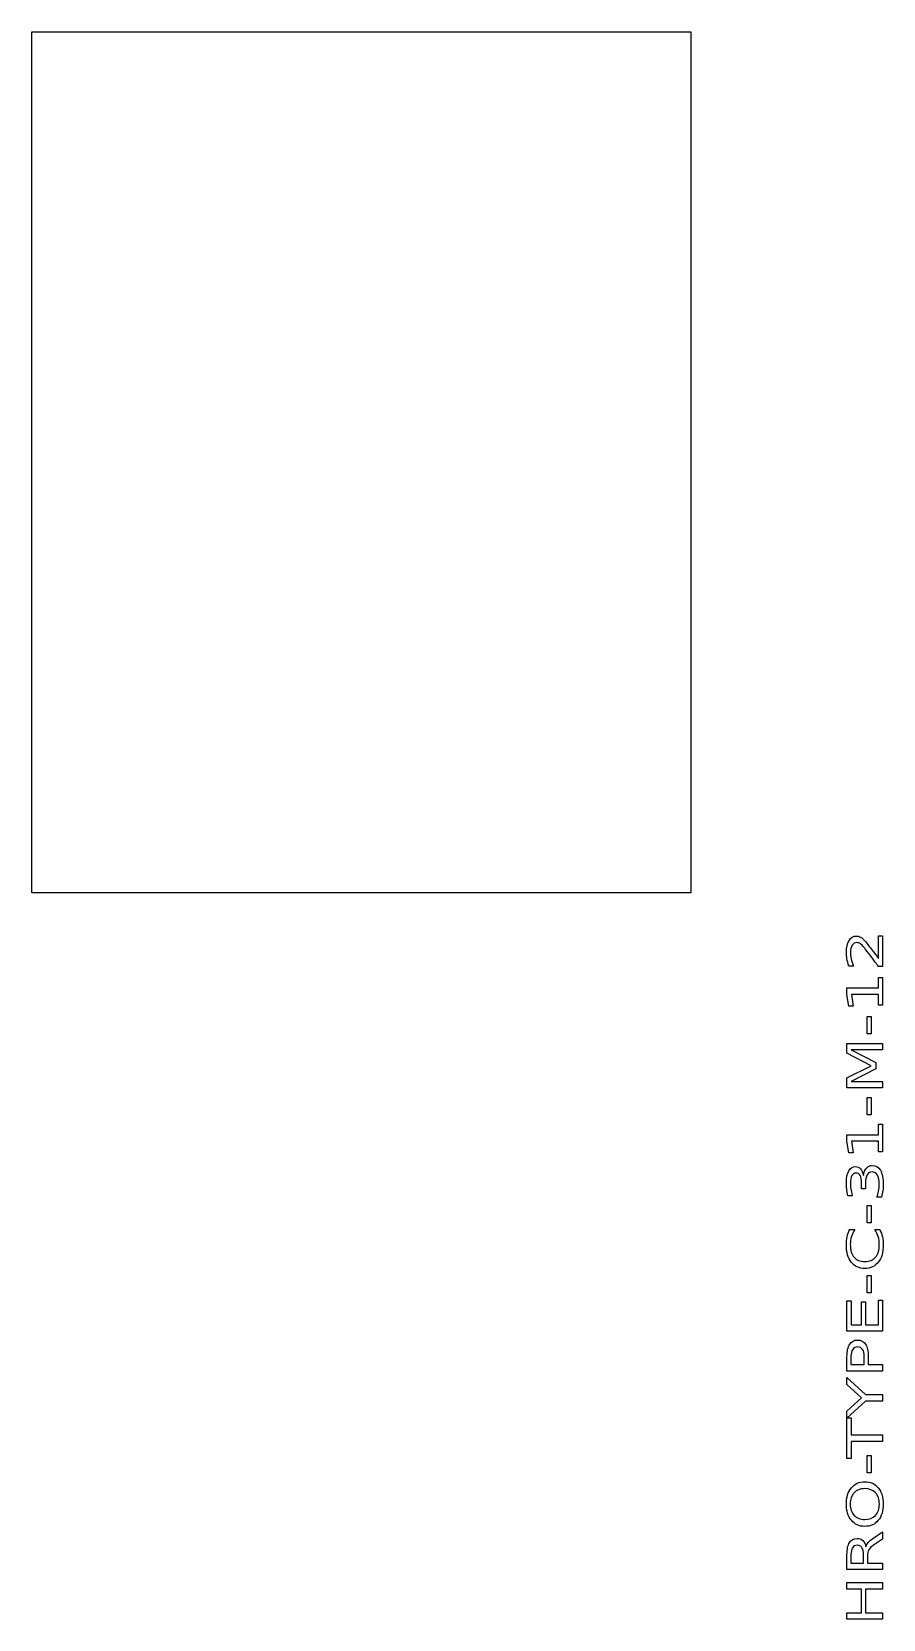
# Model space of a CAD drawing. Header units: millimetres. Extents: x 192.2 to 215.5, y 83.4 to 126.8.
import ezdxf

# ---------------------------------------------------------------- set-up
doc = ezdxf.new("R2010")
doc.units = ezdxf.units.MM
doc.layers.get('0').update_dxf_attribs({"linetype": 'CONTINUOUS'})

msp = doc.modelspace()

# ---------------------------------------------------------------- linework, layer by layer
at = {"color": 1}
msp.add_lwpolyline([(192.25, 126.7572), (210.25, 126.7572), (210.25, 103.2572), (192.25, 103.2572)], close=True, dxfattribs=at)
at = {"color": 7}
for points in [[(215.37431, 101.46141), (215.37431, 102.08254), (215.485, 102.08254), (215.485, 101.24731), (215.37433, 101.24731)], [(214.69274, 101.25617), (214.55993, 101.25617)], [(215.01961, 95.33026), (215.01961, 95.17696), (214.91154, 95.17696), (214.91154, 95.33731)], [(214.9611, 95.54444), (214.9609, 95.54436)], [(214.65438, 94.98934), (214.5372, 94.98934)], [(215.4557, 94.94962), (215.32875, 94.94962)], [(214.58776, 94.06334), (214.58787, 94.06334)], [(214.58787, 94.06334), (214.72654, 94.06334)], [(215.27274, 94.06334), (215.4101, 94.06334)], [(214.513, 90.19911), (214.513, 90.60086)], [(215.09438, 90.60086), (215.09438, 90.37708), (215.485, 90.37708), (215.485, 90.19911), (214.513, 90.19911)], [(214.62107, 90.37708), (214.98629, 90.37708), (214.98629, 90.60086)], [(214.62111, 90.60086), (214.62107, 90.37708)], [(215.21938, 85.62917), (215.485, 85.80978), (215.485, 85.6186), (215.23566, 85.45032)], [(215.0742, 85.15693), (215.0742, 84.96311), (215.485, 84.96311), (215.485, 84.78514), (214.51302, 84.78514), (214.51302, 85.18689)], [(214.62109, 84.96311), (214.96613, 84.96311), (214.96613, 85.18689)], [(214.62113, 85.18689), (214.62109, 84.96311)]]:
    msp.add_lwpolyline(points, dxfattribs=at)
for points in [[(215.3743, 101.4615)], [(215.37431, 100.19095), (215.37431, 100.48169), (214.63279, 100.48169), (214.67969, 100.1654), (214.5599, 100.1654), (214.513, 100.47993), (214.513, 100.6579), (215.37431, 100.6579), (215.37431, 100.94864), (215.485, 100.94864), (215.485, 100.19095)], [(215.06637, 99.40419), (215.06637, 99.87906), (215.17314, 99.87906), (215.17314, 99.40419)], [(214.513, 97.93638), (214.513, 98.20157), (215.17444, 98.53724), (214.513, 98.87468), (214.513, 99.13987), (215.485, 99.13987), (215.485, 98.96631), (214.63151, 98.96631), (215.29816, 98.62711), (215.29816, 98.44826), (214.63151, 98.10906), (215.485, 98.10906), (215.485, 97.93638)], [(215.06637, 97.19631), (215.06637, 97.67118), (215.17314, 97.67118), (215.17314, 97.19631)], [(215.37431, 96.18399), (215.37431, 96.47474), (214.63279, 96.47474), (214.67969, 96.15844), (214.5599, 96.15844), (214.513, 96.47297), (214.513, 96.65094), (215.37431, 96.65094), (215.37431, 96.94169), (215.485, 96.94169), (215.485, 96.18399)], [(215.06637, 94.24924), (215.06637, 94.72412), (215.17314, 94.72412), (215.17314, 94.24924)], [(215.06637, 92.33827), (215.06637, 92.81315), (215.17314, 92.81315), (215.17314, 92.33827)], [(214.513, 91.28719), (214.513, 92.11889), (214.62367, 92.11889), (214.62367, 91.46516), (214.91143, 91.46516), (214.91143, 92.09158), (215.0221, 92.09158), (215.0221, 91.46516), (215.37431, 91.46516), (215.37431, 92.13475), (215.485, 92.13475), (215.485, 91.28719)], [(214.513, 88.91632), (214.513, 89.1075), (214.91273, 89.47225), (214.513, 89.83436), (214.513, 90.02554), (215.0221, 89.56036), (215.485, 89.56036), (215.485, 89.38151), (215.02212, 89.38151)], [(214.513, 87.81238), (214.513, 88.92513), (214.62367, 88.92513), (214.62367, 88.45818), (215.485, 88.45818), (215.485, 88.27933), (214.62369, 88.27933), (214.62369, 87.81238)], [(215.06637, 87.42032), (215.06637, 87.8952), (215.17314, 87.8952), (215.17314, 87.42032)], [(214.49542, 86.57276)], [(214.60219, 86.57276)], [(215.02934, 85.40896)], [(214.51302, 83.42834), (214.51302, 83.60631), (214.91145, 83.60631), (214.91145, 84.25299), (214.51302, 84.25299), (214.51302, 84.43096), (215.485, 84.43096), (215.485, 84.25299), (215.02212, 84.25299), (215.02212, 83.60631), (215.485, 83.60631), (215.485, 83.42834)]]:
    msp.add_lwpolyline(points, close=True, dxfattribs=at)
for points in [[(214.49543, 101.62797), (214.49543, 101.764237), (214.520597, 101.8729), (214.57093, 101.95396)], [(214.57093, 101.95396), (214.621263, 102.035013), (214.688537, 102.07554), (214.77275, 102.07554)], [(214.78124, 101.89668), (214.729573, 101.89668), (214.687473, 101.872013), (214.65494, 101.82268)], [(214.77275, 102.07554), (214.812683, 102.07554), (214.85066, 102.065273), (214.88668, 102.04474)], [(214.87824, 101.86228), (214.84524, 101.885213), (214.812907, 101.89668), (214.78124, 101.89668)], [(214.99803, 101.74334), (214.950697, 101.80034), (214.910767, 101.839987), (214.87824, 101.86228)], [(214.88668, 102.04474), (214.92228, 102.024807), (214.96438, 101.988097), (215.01298, 101.93461)], [(215.01298, 101.93461), (215.02558, 101.919943), (215.062037, 101.87325), (215.12235, 101.79453)], [(214.51173, 101.45705), (214.500863, 101.519317), (214.49543, 101.57629), (214.49543, 101.62797)], [(214.55993, 101.25617), (214.538663, 101.32783), (214.522597, 101.39479), (214.51173, 101.45705)], [(214.65494, 101.82268), (214.622407, 101.773947), (214.60614, 101.71022), (214.60614, 101.6315)], [(214.60614, 101.6315), (214.60614, 101.5757), (214.613307, 101.51667), (214.62764, 101.45441)], [(214.62764, 101.45441), (214.641973, 101.392743), (214.663673, 101.326663), (214.69274, 101.25617)], [(215.16665, 101.52308), (215.07941, 101.63996), (215.023203, 101.71338), (214.99803, 101.74334)], [(215.12235, 101.79453), (215.182217, 101.715823), (215.2662, 101.604813), (215.3743, 101.4615)], [(215.37433, 101.24731), (215.322663, 101.314857), (215.253437, 101.40678), (215.16665, 101.52308)], [(214.564, 95.66686), (214.609133, 95.74556), (214.67033, 95.78491), (214.74759, 95.78491)], [(214.74759, 95.78491), (214.80139, 95.78491), (214.84696, 95.764077), (214.8843, 95.72241)], [(215.0449, 95.74348), (215.087433, 95.791613), (215.139947, 95.81568), (215.20244, 95.81568)], [(215.20244, 95.81568), (215.29836, 95.81568), (215.37258, 95.77104), (215.4251, 95.68176)], [(214.4956, 95.34616), (214.4956, 95.481253), (214.5184, 95.588153), (214.564, 95.66686)], [(214.506, 95.17876), (214.499067, 95.238093), (214.4956, 95.293893), (214.4956, 95.34616)], [(214.64658, 95.53558), (214.619647, 95.48798), (214.60618, 95.419553), (214.60618, 95.3303)], [(214.60618, 95.3303), (214.60618, 95.281567), (214.61008, 95.22929), (214.61788, 95.17347)], [(214.76116, 95.60778), (214.711227, 95.60778), (214.673033, 95.583713), (214.64658, 95.53558)], [(214.87314, 95.53818), (214.847073, 95.58458), (214.809747, 95.60778), (214.76116, 95.60778)], [(214.91154, 95.33731), (214.91154, 95.424823), (214.89874, 95.49178), (214.87314, 95.53818)], [(214.8843, 95.72241), (214.921167, 95.680743), (214.946767, 95.62142), (214.9611, 95.54444)], [(214.9609, 95.54436), (214.974367, 95.629527), (215.002367, 95.6959), (215.0449, 95.74348)], [(215.06841, 95.55669), (215.035877, 95.502623), (215.01961, 95.427147), (215.01961, 95.33026)], [(215.20252, 95.63859), (215.145253, 95.63859), (215.10055, 95.61129), (215.06841, 95.55669)], [(215.34445, 95.55049), (215.311917, 95.609223), (215.264607, 95.63859), (215.20252, 95.63859)], [(215.39325, 95.29587), (215.39325, 95.40747), (215.376983, 95.492343), (215.34445, 95.55049)], [(215.4251, 95.68176), (215.477633, 95.592487), (215.5039, 95.465617), (215.5039, 95.30115)], [(214.5372, 94.98934), (214.523333, 95.056887), (214.512933, 95.120027), (214.506, 95.17876)], [(214.61788, 95.17347), (214.62568, 95.11767), (214.637847, 95.056293), (214.65438, 94.98934)], [(215.32875, 94.94962), (215.350017, 94.998953), (215.366083, 95.05299), (215.37695, 95.11173)], [(215.37695, 95.11173), (215.387817, 95.170463), (215.39325, 95.231843), (215.39325, 95.29587)], [(215.4915, 95.13023), (215.4837, 95.072097), (215.471767, 95.011893), (215.4557, 94.94962)], [(215.5039, 95.30115), (215.5039, 95.24595), (215.499767, 95.188977), (215.4915, 95.13023)], [(214.51876, 93.86687), (214.53396, 93.936763), (214.55696, 94.002253), (214.58776, 94.06334)], [(214.72654, 94.06334), (214.685273, 94.003407), (214.65444, 93.939383), (214.63404, 93.87127)], [(215.36514, 93.87127), (215.34474, 93.939403), (215.31394, 94.003427), (215.27274, 94.06334)], [(215.4101, 94.06334), (215.441367, 94.001073), (215.4648, 93.934993), (215.4804, 93.8651)], [(214.49536, 93.64484), (214.49536, 93.723547), (214.50316, 93.797557), (214.51876, 93.86687)], [(214.63077, 93.17437), (214.540497, 93.288903), (214.49536, 93.445727), (214.49536, 93.64484)], [(214.63404, 93.87127), (214.61364, 93.803723), (214.60344, 93.731773), (214.60344, 93.65542)], [(214.60344, 93.65542), (214.60344, 93.505053), (214.63751, 93.38993), (214.70565, 93.31005)], [(215.29418, 93.31005), (215.361887, 93.38993), (215.39574, 93.505053), (215.39574, 93.65542)], [(215.39574, 93.65542), (215.39574, 93.731773), (215.38554, 93.803723), (215.36514, 93.87127)], [(215.5038, 93.64484), (215.5038, 93.445727), (215.45888, 93.288903), (215.36904, 93.17437)], [(215.4804, 93.8651), (215.496, 93.795793), (215.5038, 93.722373), (215.5038, 93.64484)], [(214.99991, 93.00257), (214.843663, 93.00257), (214.720617, 93.059837), (214.63077, 93.17437)], [(214.70565, 93.31005), (214.773357, 93.23017), (214.871447, 93.19023), (214.99992, 93.19023)], [(215.36904, 93.17437), (215.27876, 93.059837), (215.155717, 93.00257), (214.99991, 93.00257)], [(214.99992, 93.19023), (215.127953, 93.19023), (215.22604, 93.23017), (215.29418, 93.31005)], [(214.5872, 90.93478), (214.636267, 91.010547), (214.708313, 91.04843), (214.80334, 91.04843)], [(214.80334, 91.04843), (214.899253, 91.04843), (214.971733, 91.010547), (215.02078, 90.93478)], [(214.513, 90.60086), (214.513, 90.748287), (214.537733, 90.859593), (214.5872, 90.93478)], [(214.66861, 90.79293), (214.636943, 90.74773), (214.62111, 90.683707), (214.62111, 90.60086)], [(214.80338, 90.86073), (214.745247, 90.86073), (214.700323, 90.83813), (214.66861, 90.79293)], [(214.93879, 90.79293), (214.907123, 90.83813), (214.861987, 90.86073), (214.80338, 90.86073)], [(214.98629, 90.60086), (214.98629, 90.68368), (214.970457, 90.747703), (214.93879, 90.79293)], [(215.02078, 90.93478), (215.069847, 90.859593), (215.09438, 90.748287), (215.09438, 90.60086)], [(214.63279, 87.01504), (214.72393, 87.125467), (214.846323, 87.18068), (214.99997, 87.18068)], [(214.99997, 87.18068), (215.153177, 87.18068), (215.275567, 87.125467), (215.36714, 87.01504)], [(214.49542, 86.57276), (214.49542, 86.757193), (214.54121, 86.90462), (214.63279, 87.01504)], [(214.70896, 86.87936), (214.63778, 86.80418), (214.60219, 86.70198), (214.60219, 86.57276)], [(214.99997, 86.99302), (214.877143, 86.99302), (214.78014, 86.955133), (214.70896, 86.87936)], [(215.29032, 86.87936), (215.219147, 86.955133), (215.122363, 86.99302), (214.99997, 86.99302)], [(215.39709, 86.57276), (215.39709, 86.70198), (215.3615, 86.80418), (215.29032, 86.87936)], [(215.36714, 87.01504), (215.458287, 86.90462), (215.50386, 86.757193), (215.50386, 86.57276)], [(214.63279, 86.12872), (214.54121, 86.239727), (214.49542, 86.38774), (214.49542, 86.57276)], [(214.60219, 86.57276), (214.60219, 86.44354), (214.63778, 86.340753), (214.70896, 86.2644)], [(214.70896, 86.2644), (214.78014, 86.188627), (214.877143, 86.15074), (214.99997, 86.15074)], [(214.99997, 86.15074), (215.122363, 86.15074), (215.219147, 86.188627), (215.29032, 86.2644)], [(215.29032, 86.2644), (215.3615, 86.340753), (215.39709, 86.44354), (215.39709, 86.57276)], [(215.50386, 86.57276), (215.50386, 86.38774), (215.458287, 86.239727), (215.36714, 86.12872)], [(214.99997, 85.96308), (214.846323, 85.96308), (214.72393, 86.018293), (214.63279, 86.12872)], [(215.36714, 86.12872), (215.276, 86.018293), (215.15361, 85.96308), (214.99997, 85.96308)], [(214.51302, 85.18689), (214.51302, 85.33725), (214.536253, 85.449437), (214.58272, 85.52345)], [(214.58272, 85.52345), (214.629187, 85.597457), (214.69928, 85.63446), (214.793, 85.63446)], [(214.66473, 85.38072), (214.635663, 85.337253), (214.62113, 85.272643), (214.62113, 85.18689)], [(214.79298, 85.44682), (214.736113, 85.44682), (214.693363, 85.424787), (214.66473, 85.38072)], [(214.92253, 85.38072), (214.892997, 85.424787), (214.849813, 85.44682), (214.79298, 85.44682)], [(214.793, 85.63446), (214.8542, 85.63446), (214.90498, 85.615093), (214.94534, 85.57636)], [(214.96613, 85.18689), (214.96613, 85.272643), (214.951597, 85.337253), (214.92253, 85.38072)], [(214.94534, 85.57636), (214.985673, 85.53816), (215.013673, 85.48236), (215.02934, 85.40896)], [(215.02928, 85.40891), (215.038813, 85.44711), (215.059213, 85.484113), (215.09048, 85.51992)], [(215.09048, 85.51992), (215.121747, 85.55632), (215.164713, 85.592737), (215.21938, 85.62917)], [(215.23566, 85.45032), (215.170527, 85.406853), (215.12734, 85.364563), (215.1061, 85.32345)], [(215.1061, 85.32345), (215.084833, 85.282917), (215.0742, 85.22741), (215.0742, 85.15693)]]:
    msp.add_open_spline(points, degree=3, dxfattribs=at)

doc.saveas('drawing.dxf')
